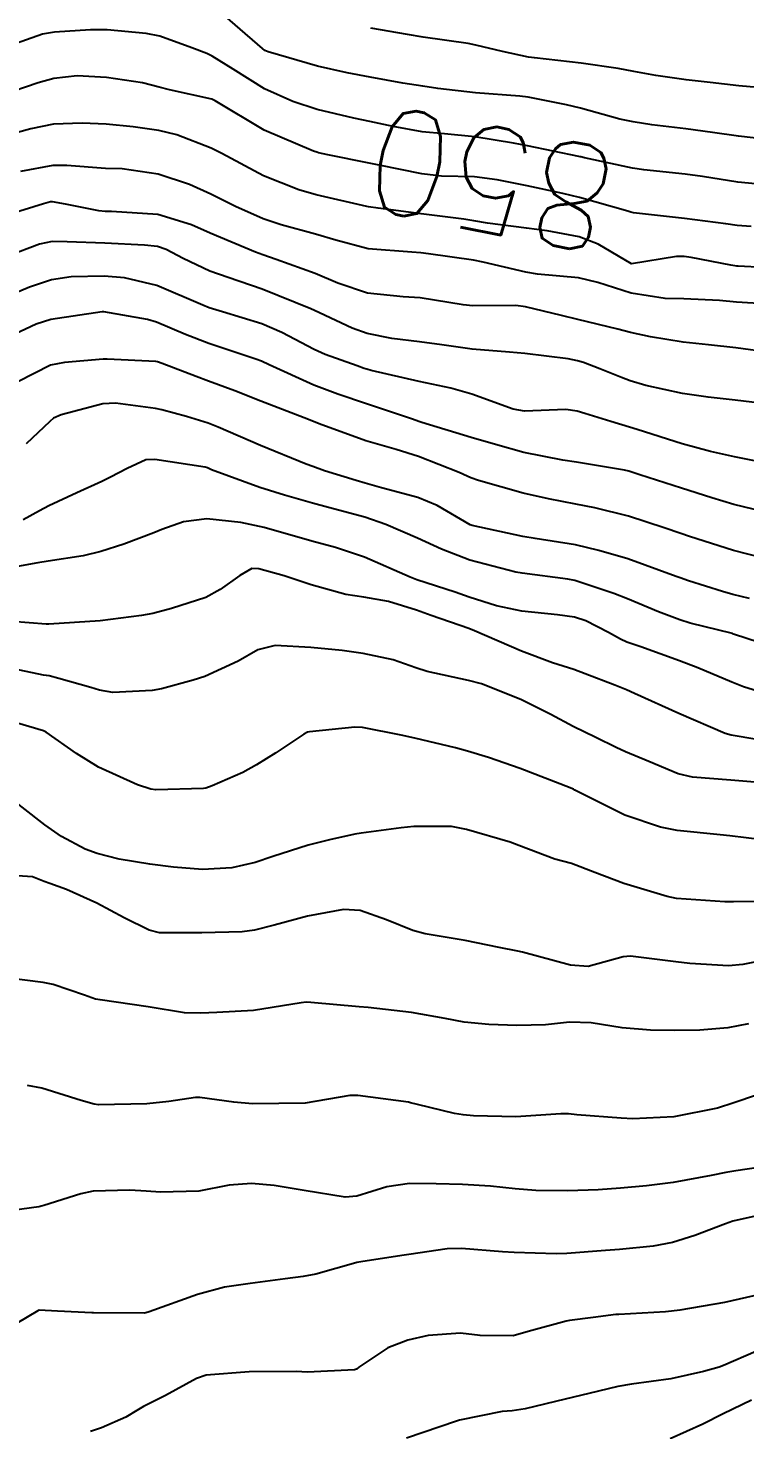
# Model space of a CAD drawing. Header units: metres. Extents: x 307586 to 320046, y 7427249 to 7434250.
# Drawn here: x 319750.3 to 319777.5, y 7429162.3 to 7429215.5 of the extents above; entities that cross this region are included whole.
import ezdxf
from ezdxf.enums import TextEntityAlignment as Align

# ---------------------------------------------------------------- set-up
doc = ezdxf.new("R2010")
doc.units = ezdxf.units.M
doc.header["$MEASUREMENT"] = 0
for name, color, linetype in [('Cotas', 45, 'Continuous'), ('Curvas de Nivel 1m', 11, 'Continuous'), ('Curvas de Nivel 5m', 15, 'Continuous')]:
    doc.layers.add(name, color=color, linetype=linetype)
doc.styles.add('Style-STANDARD', font='STANDARD.shx')

msp = doc.modelspace()

# ---------------------------------------------------------------- linework, layer by layer
at = {"layer": 'Curvas de Nivel 1m', "flags": 128}
for points, elevation in [([(319778.477, 7429211.281), (319777.252, 7429211.416), (319776.272, 7429211.553), (319775.254, 7429211.692), (319773.966, 7429211.853), (319773.257, 7429211.956), (319772.744, 7429212.064), (319771.262, 7429212.48), (319770.723, 7429212.605), (319769.266, 7429212.896), (319768.955, 7429212.934), (319767.267, 7429213.066), (319765.837, 7429213.23), (319765.269, 7429213.312), (319764.518, 7429213.43), (319763.273, 7429213.66), (319762.398, 7429213.827), (319761.276, 7429214.075), (319759.399, 7429214.621), (319759.282, 7429214.673), (319759.183, 7429214.741), (319757.307, 7429216.374)], 852), ([(319778.162, 7429209.578), (319777.23, 7429209.672), (319775.89, 7429209.884), (319775.234, 7429209.977), (319773.663, 7429210.14), (319773.237, 7429210.203), (319771.411, 7429210.597), (319771.274, 7429210.63), (319771.243, 7429210.637), (319771.194, 7429210.65), (319769.247, 7429211.053), (319768.718, 7429211.155), (319767.25, 7429211.396), (319766.095, 7429211.501), (319765.252, 7429211.582), (319764.152, 7429211.783), (319763.256, 7429211.97), (319762.659, 7429212.101), (319761.26, 7429212.434), (319760.342, 7429212.729), (319759.268, 7429213.22), (319758.071, 7429213.956), (319757.28, 7429214.453), (319757.07, 7429214.552), (319756.503, 7429214.772), (319755.289, 7429215.218), (319754.769, 7429215.317), (319753.293, 7429215.454), (319752.664, 7429215.448), (319751.291, 7429215.367), (319750.841, 7429215.293), (319749.626, 7429214.857)], 851), ([(319778.567, 7429213.21), (319777.271, 7429213.325), (319776.183, 7429213.448), (319775.273, 7429213.561), (319774.122, 7429213.714), (319773.276, 7429213.871), (319772.688, 7429213.99), (319771.279, 7429214.186), (319769.514, 7429214.385), (319769.281, 7429214.42), (319768.297, 7429214.63), (319767.286, 7429214.872), (319766.999, 7429214.932), (319765.291, 7429215.176), (319764.689, 7429215.279), (319763.295, 7429215.522)], 853), ([(319779.191, 7429206.387), (319777.235, 7429206.477), (319777.192, 7429206.482), (319776.958, 7429206.524), (319775.46, 7429206.81), (319775.196, 7429206.853), (319774.896, 7429206.853), (319773.193, 7429206.57), (319771.933, 7429207.322), (319771.203, 7429207.592), (319769.988, 7429207.829), (319769.206, 7429207.922), (319767.733, 7429208.109), (319767.209, 7429208.206), (319766.833, 7429208.269), (319765.211, 7429208.471), (319763.582, 7429208.686), (319763.214, 7429208.74), (319763.152, 7429208.753), (319761.22, 7429209.195), (319760.569, 7429209.38), (319759.231, 7429209.913), (319757.64, 7429210.756), (319757.245, 7429210.967), (319755.942, 7429211.472), (319755.251, 7429211.636), (319754.282, 7429211.77), (319753.253, 7429211.867), (319752.345, 7429211.915), (319751.253, 7429211.867), (319750.4, 7429211.7), (319749.248, 7429211.377)], 849), ([(319778.654, 7429205.022), (319777.172, 7429205.112), (319776.527, 7429205.175), (319775.173, 7429205.248), (319774.471, 7429205.259), (319773.176, 7429205.463), (319771.909, 7429205.862), (319771.184, 7429206.034), (319769.624, 7429206.178), (319769.187, 7429206.252), (319767.564, 7429206.636), (319767.194, 7429206.712), (319765.486, 7429206.956), (319765.196, 7429206.994), (319764.855, 7429207.014), (319763.197, 7429207.138), (319761.966, 7429207.474), (319761.203, 7429207.697), (319759.893, 7429208.046), (319759.208, 7429208.281), (319758.167, 7429208.75), (319757.22, 7429209.221), (319756.412, 7429209.585), (319755.231, 7429209.98), (319753.863, 7429210.175), (319753.234, 7429210.196), (319751.766, 7429210.301), (319751.235, 7429210.302), (319750.007, 7429210.077)], 848), ([(319778.453, 7429203.204), (319777.151, 7429203.377), (319776.114, 7429203.497), (319775.153, 7429203.603), (319773.92, 7429203.798), (319773.157, 7429203.968), (319772.674, 7429204.093), (319771.162, 7429204.459), (319770.535, 7429204.606), (319769.168, 7429204.936), (319768.806, 7429204.986), (319767.168, 7429204.976), (319766.801, 7429205.013), (319765.172, 7429205.28), (319764.526, 7429205.323), (319763.175, 7429205.464), (319762.046, 7429205.841), (319761.185, 7429206.201), (319759.712, 7429206.735), (319759.195, 7429206.913), (319758.921, 7429207.017), (319757.203, 7429207.736), (319756.491, 7429208.056), (319755.209, 7429208.441), (319753.461, 7429208.557), (319753.21, 7429208.559), (319752.98, 7429208.583), (319751.709, 7429208.833), (319751.214, 7429208.924), (319751.135, 7429208.919), (319750.876, 7429208.843), (319749.614, 7429208.451)], 847), ([(319778.398, 7429201.24), (319777.132, 7429201.392), (319776.107, 7429201.51), (319775.134, 7429201.655), (319773.743, 7429201.958), (319773.139, 7429202.136), (319772.819, 7429202.254), (319771.985, 7429202.587), (319771.368, 7429202.82), (319771.146, 7429202.886), (319770.789, 7429202.961), (319769.148, 7429203.172), (319768.562, 7429203.213), (319767.15, 7429203.337), (319765.993, 7429203.499), (319765.152, 7429203.615), (319764.1, 7429203.734), (319763.155, 7429203.927), (319762.585, 7429204.127), (319761.348, 7429204.717), (319761.164, 7429204.801), (319761.025, 7429204.862), (319759.176, 7429205.614), (319757.88, 7429206.055), (319757.186, 7429206.299), (319756.182, 7429206.775), (319755.531, 7429207.119), (319755.197, 7429207.226), (319754.713, 7429207.279), (319753.198, 7429207.361), (319751.779, 7429207.412), (319751.199, 7429207.418), (319750.721, 7429207.322), (319749.526, 7429206.857)], 846), ([(319778.491, 7429197.093), (319777.082, 7429197.431), (319776.237, 7429197.686), (319775.088, 7429198.057), (319773.515, 7429198.566), (319773.095, 7429198.703), (319772.924, 7429198.744), (319771.1, 7429199.047), (319770.583, 7429199.123), (319769.105, 7429199.412), (319768.031, 7429199.709), (319767.113, 7429199.98), (319765.241, 7429200.548), (319765.122, 7429200.589), (319764.882, 7429200.672), (319763.129, 7429201.261), (319762.05, 7429201.624), (319761.135, 7429201.97), (319759.445, 7429202.737), (319759.144, 7429202.873), (319758.935, 7429202.952), (319757.151, 7429203.552), (319756.269, 7429203.888), (319755.159, 7429204.353), (319754.82, 7429204.454), (319753.162, 7429204.748), (319753.103, 7429204.752), (319751.159, 7429204.452), (319750.597, 7429204.285), (319749.15, 7429203.615)], 844), ([(319778.158, 7429195.407), (319777.06, 7429195.691), (319775.392, 7429196.222), (319775.07, 7429196.334), (319774.437, 7429196.556), (319773.077, 7429196.996), (319771.797, 7429197.306), (319771.081, 7429197.449), (319770.044, 7429197.65), (319769.085, 7429197.862), (319767.385, 7429198.342), (319767.091, 7429198.443), (319766.956, 7429198.507), (319766.656, 7429198.647), (319765.102, 7429199.259), (319764.256, 7429199.528), (319763.11, 7429199.851), (319761.342, 7429200.495), (319761.121, 7429200.584), (319760.764, 7429200.724), (319759.129, 7429201.354), (319758.137, 7429201.746), (319757.137, 7429202.122), (319756.664, 7429202.293), (319755.385, 7429202.786), (319755.208, 7429202.854), (319755.144, 7429202.868), (319753.289, 7429202.953), (319753.144, 7429202.951), (319751.666, 7429202.832), (319751.142, 7429202.72), (319749.895, 7429202.093)], 843), ([(319777.677, 7429193.873), (319777.038, 7429194.024), (319776.649, 7429194.136), (319775.354, 7429194.545), (319775.044, 7429194.654), (319774.888, 7429194.709), (319773.055, 7429195.37), (319771.956, 7429195.691), (319771.062, 7429195.899), (319769.538, 7429196.143), (319769.067, 7429196.224), (319767.15, 7429196.639), (319767.073, 7429196.667), (319765.817, 7429197.396), (319765.083, 7429197.707), (319763.699, 7429198.072), (319763.088, 7429198.244), (319762.742, 7429198.348), (319761.546, 7429198.713), (319761.095, 7429198.876), (319760.849, 7429198.97), (319759.107, 7429199.672), (319757.499, 7429200.374), (319757.119, 7429200.527), (319756.304, 7429200.772), (319755.366, 7429201.027), (319755.126, 7429201.084), (319753.609, 7429201.286), (319753.127, 7429201.257), (319751.55, 7429200.834), (319751.25, 7429200.709), (319751.119, 7429200.589), (319750.212, 7429199.739)], 842), ([(319779.017, 7429191.88), (319777.069, 7429192.52), (319777.023, 7429192.535), (319775.416, 7429192.934), (319775.028, 7429193.053), (319774.223, 7429193.366), (319773.036, 7429193.859), (319772.522, 7429194.062), (319771.042, 7429194.55), (319770.782, 7429194.603), (319769.046, 7429194.826), (319768.805, 7429194.864), (319767.053, 7429195.319), (319765.977, 7429195.739), (319765.065, 7429196.16), (319763.865, 7429196.682), (319763.076, 7429196.956), (319761.689, 7429197.321), (319761.081, 7429197.488), (319760.027, 7429197.787), (319759.086, 7429198.08), (319757.257, 7429198.758), (319757.094, 7429198.822), (319757.007, 7429198.849), (319755.098, 7429199.148), (319754.759, 7429199.132), (319754.047, 7429198.8), (319753.424, 7429198.473), (319753.088, 7429198.315), (319752.142, 7429197.883), (319751.078, 7429197.391), (319750.724, 7429197.196), (319750.101, 7429196.85)], 841), ([(319777.956, 7429188.51), (319776.975, 7429188.678), (319776.75, 7429188.749), (319774.987, 7429189.505), (319773.302, 7429190.263), (319773, 7429190.4), (319772.561, 7429190.577), (319771.428, 7429191.015), (319771.009, 7429191.173), (319770.197, 7429191.422), (319769.015, 7429191.864), (319767.238, 7429192.638), (319767.024, 7429192.726), (319765.593, 7429193.226), (319765.03, 7429193.42), (319763.964, 7429193.751), (319763.035, 7429193.913), (319762.353, 7429194.017), (319761.04, 7429194.391), (319760.008, 7429194.73), (319759.047, 7429194.999), (319758.784, 7429195.005), (319758.323, 7429194.747), (319757.585, 7429194.207), (319757.034, 7429193.907), (319755.735, 7429193.484), (319755.028, 7429193.303), (319754.601, 7429193.22), (319753.025, 7429193.021), (319751.079, 7429192.895), (319751.023, 7429192.891), (319750.976, 7429192.888), (319749.025, 7429193.046)], 839), ([(319778.622, 7429186.838), (319776.957, 7429186.978), (319775.503, 7429187.086), (319774.96, 7429187.215), (319773.846, 7429187.679), (319772.968, 7429188.046), (319772.607, 7429188.213), (319771.835, 7429188.587), (319770.979, 7429189.01), (319770.129, 7429189.466), (319768.994, 7429190.032), (319767.503, 7429190.635), (319767.004, 7429190.759), (319765.437, 7429191.093), (319765.009, 7429191.239), (319764.153, 7429191.537), (319763.014, 7429191.776), (319762.206, 7429191.894), (319761.016, 7429192.004), (319759.669, 7429192.081), (319759.015, 7429191.918), (319758.268, 7429191.49), (319757.004, 7429190.912), (319756.55, 7429190.767), (319755.349, 7429190.434), (319754.997, 7429190.37), (319753.505, 7429190.296), (319752.997, 7429190.388), (319752.672, 7429190.489), (319751.461, 7429190.833), (319751.085, 7429190.93), (319750.994, 7429190.941), (319750.875, 7429190.961), (319749, 7429191.351)], 838), ([(319778.789, 7429184.637), (319776.928, 7429184.859), (319776.562, 7429184.892), (319774.931, 7429185.067), (319774.296, 7429185.192), (319772.939, 7429185.647), (319771.041, 7429186.599), (319770.986, 7429186.632), (319770.953, 7429186.646), (319770.87, 7429186.685), (319768.961, 7429187.417), (319767.77, 7429187.827), (319766.967, 7429188.074), (319766.517, 7429188.196), (319764.972, 7429188.563), (319764.448, 7429188.675), (319762.977, 7429188.968), (319762.687, 7429188.984), (319760.974, 7429188.81), (319760.899, 7429188.795), (319760.752, 7429188.722), (319759.692, 7429188.007), (319758.961, 7429187.549), (319758.439, 7429187.265), (319757.271, 7429186.757), (319757.038, 7429186.672), (319756.951, 7429186.652), (319755.136, 7429186.602), (319754.951, 7429186.63), (319754.444, 7429186.795), (319752.959, 7429187.46), (319752.124, 7429187.982), (319750.972, 7429188.797), (319750.877, 7429188.841), (319748.978, 7429189.405)], 837), ([(319778.902, 7429182.368), (319777.067, 7429182.353), (319776.901, 7429182.352), (319776.734, 7429182.356), (319774.902, 7429182.487), (319774.55, 7429182.554), (319772.908, 7429183.046), (319771.802, 7429183.471), (319770.915, 7429183.81), (319770.284, 7429183.973), (319768.922, 7429184.497), (319768.592, 7429184.623), (319766.93, 7429185.099), (319766.367, 7429185.213), (319764.931, 7429185.213), (319764.448, 7429185.157), (319762.927, 7429184.964), (319762.697, 7429184.922), (319761.73, 7429184.708), (319760.921, 7429184.508), (319759.575, 7429184.075), (319758.914, 7429183.85), (319758.02, 7429183.641), (319756.911, 7429183.578), (319755.809, 7429183.674), (319754.913, 7429183.782), (319753.744, 7429183.972), (319752.917, 7429184.193), (319752.46, 7429184.358), (319751.563, 7429184.83), (319750.929, 7429185.274), (319749.19, 7429186.617)], 836), ([(319777.638, 7429177.719), (319776.843, 7429177.569), (319775.787, 7429177.481), (319774.842, 7429177.467), (319773.915, 7429177.486), (319772.843, 7429177.577), (319771.668, 7429177.759), (319770.845, 7429177.784), (319769.93, 7429177.69), (319768.843, 7429177.662), (319767.775, 7429177.699), (319766.844, 7429177.785), (319766.124, 7429177.929), (319764.848, 7429178.15), (319763.197, 7429178.339), (319762.85, 7429178.374), (319761.025, 7429178.535), (319760.851, 7429178.541), (319760.654, 7429178.516), (319758.848, 7429178.227), (319757.45, 7429178.151), (319756.847, 7429178.133), (319756.222, 7429178.145), (319754.849, 7429178.364), (319753.029, 7429178.63), (319752.851, 7429178.664), (319752.426, 7429178.814), (319751.242, 7429179.211), (319750.857, 7429179.291), (319749.471, 7429179.466)], 834), ([(319778.209, 7429175.109), (319776.805, 7429174.634), (319776.72, 7429174.605), (319776.454, 7429174.525), (319774.799, 7429174.193), (319773.242, 7429174.122), (319772.799, 7429174.145), (319771.112, 7429174.275), (319770.8, 7429174.306), (319770.509, 7429174.303), (319768.799, 7429174.199), (319767.202, 7429174.232), (319766.799, 7429174.268), (319766.472, 7429174.318), (319765.067, 7429174.666), (319764.804, 7429174.731), (319764.726, 7429174.748), (319762.808, 7429175.006), (319762.502, 7429174.999), (319760.803, 7429174.71), (319758.802, 7429174.687), (319758.103, 7429174.747), (319756.805, 7429174.93), (319756.639, 7429174.929), (319755.635, 7429174.778), (319754.802, 7429174.688), (319752.963, 7429174.647), (319752.802, 7429174.671), (319752.308, 7429174.815), (319750.81, 7429175.279), (319750.262, 7429175.387)], 833), ([(319778.782, 7429172.385), (319777.15, 7429172.146), (319776.779, 7429172.083), (319776.222, 7429171.973), (319774.774, 7429171.704), (319773.757, 7429171.577), (319772.772, 7429171.48), (319771.922, 7429171.428), (319770.771, 7429171.382), (319769.556, 7429171.394), (319768.771, 7429171.459), (319767.843, 7429171.558), (319766.773, 7429171.631), (319765.774, 7429171.656), (319764.773, 7429171.657), (319763.912, 7429171.538), (319762.768, 7429171.18), (319762.319, 7429171.142), (319760.77, 7429171.4), (319759.627, 7429171.583), (319758.772, 7429171.66), (319757.92, 7429171.6), (319756.769, 7429171.366), (319755.321, 7429171.335), (319754.769, 7429171.371), (319754.158, 7429171.407), (319752.761, 7429171.372), (319752.298, 7429171.276), (319750.888, 7429170.829), (319750.785, 7429170.797), (319750.752, 7429170.787), (319750.694, 7429170.773), (319748.749, 7429170.517)], 832), ([(319778.228, 7429170.505), (319777.045, 7429170.231), (319776.757, 7429170.138), (319775.594, 7429169.694), (319774.746, 7429169.428), (319774.017, 7429169.284), (319772.742, 7429169.16), (319772.2, 7429169.117), (319770.739, 7429169.007), (319770.337, 7429168.998), (319768.739, 7429169.04), (319768.298, 7429169.066), (319766.741, 7429169.201), (319766.2, 7429169.189), (319764.737, 7429168.97), (319764.48, 7429168.929), (319762.921, 7429168.688), (319762.763, 7429168.66), (319762.733, 7429168.652), (319761.211, 7429168.222), (319760.727, 7429168.137), (319760.05, 7429168.044), (319758.724, 7429167.863), (319757.749, 7429167.723), (319756.72, 7429167.453), (319754.886, 7429166.787), (319754.754, 7429166.748), (319754.712, 7429166.739), (319752.773, 7429166.748), (319752.712, 7429166.752), (319751.41, 7429166.823), (319750.713, 7429166.85), (319750.658, 7429166.831), (319749.445, 7429166.106)], 831), ([(319777.911, 7429165.291), (319776.686, 7429164.756), (319776.515, 7429164.693), (319775.923, 7429164.531), (319774.68, 7429164.253), (319773.197, 7429164.045), (319772.677, 7429163.954), (319771.568, 7429163.687), (319770.672, 7429163.48), (319769.16, 7429163.105), (319768.667, 7429163.036), (319768.284, 7429163.006), (319766.663, 7429162.675), (319766.55, 7429162.642), (319764.656, 7429161.998)], 829), ([(319777.745, 7429163.436), (319776.667, 7429162.921), (319775.9, 7429162.531), (319774.657, 7429161.976)], 828)]:
    msp.add_lwpolyline(points, dxfattribs=dict(at, elevation=elevation))
at = {"layer": 'Curvas de Nivel 5m', "flags": 128}
for points, elevation in [([(319777.739, 7429207.984), (319777.208, 7429208.032), (319776.768, 7429208.086), (319775.21, 7429208.296), (319773.27, 7429208.512), (319773.212, 7429208.521), (319773.173, 7429208.531), (319773.058, 7429208.572), (319771.22, 7429209.089), (319770.591, 7429209.237), (319769.227, 7429209.526), (319768.096, 7429209.765), (319767.231, 7429209.869), (319765.987, 7429209.903), (319765.233, 7429209.99), (319763.611, 7429210.312), (319763.238, 7429210.386), (319761.666, 7429210.714), (319761.31, 7429210.786), (319761.244, 7429210.806), (319761.122, 7429210.844), (319759.252, 7429211.649), (319757.385, 7429212.759), (319757.263, 7429212.816), (319755.66, 7429213.177), (319755.268, 7429213.279), (319754.627, 7429213.439), (319753.271, 7429213.65), (319752.148, 7429213.703), (319751.271, 7429213.608), (319750.676, 7429213.438), (319749.264, 7429212.959)], 850), ([(319778.674, 7429198.93), (319777.104, 7429199.251), (319776.195, 7429199.445), (319775.111, 7429199.739), (319773.407, 7429200.278), (319773.12, 7429200.367), (319772.413, 7429200.581), (319771.425, 7429200.895), (319771.127, 7429200.985), (319770.695, 7429201.037), (319769.127, 7429200.978), (319768.701, 7429201.05), (319767.133, 7429201.623), (319766.336, 7429201.854), (319765.137, 7429202.105), (319763.308, 7429202.522), (319763.142, 7429202.571), (319763.052, 7429202.602), (319762.777, 7429202.695), (319761.568, 7429203.135), (319761.149, 7429203.323), (319759.919, 7429203.968), (319759.159, 7429204.3), (319757.673, 7429204.755), (319757.165, 7429204.905), (319756.927, 7429205.003), (319755.177, 7429205.743), (319753.946, 7429206.038), (319753.182, 7429206.102), (319751.927, 7429206.083), (319751.18, 7429205.965), (319750.339, 7429205.684), (319749.168, 7429205.186)], 845), ([(319778.996, 7429190.04), (319777.438, 7429190.516), (319777.005, 7429190.688), (319775.709, 7429191.239), (319775.012, 7429191.5), (319773.551, 7429192.031), (319773.019, 7429192.215), (319772.772, 7429192.325), (319772.322, 7429192.581), (319771.454, 7429193.02), (319771.028, 7429193.156), (319770.386, 7429193.25), (319769.031, 7429193.391), (319768.071, 7429193.591), (319767.036, 7429193.922), (319766.495, 7429194.105), (319765.042, 7429194.572), (319764.79, 7429194.673), (319763.054, 7429195.437), (319761.961, 7429195.805), (319761.063, 7429196.05), (319759.247, 7429196.562), (319759.071, 7429196.604), (319758.367, 7429196.747), (319757.074, 7429196.891), (319756.189, 7429196.773), (319755.372, 7429196.482), (319755.066, 7429196.356), (319753.93, 7429195.931), (319753.055, 7429195.646), (319752.387, 7429195.485), (319751.05, 7429195.291), (319750.665, 7429195.227), (319749.044, 7429194.926)], 840), ([(319778.879, 7429180.262), (319777.418, 7429179.971), (319776.874, 7429179.919), (319775.402, 7429180.015), (319774.876, 7429180.078), (319773.157, 7429180.289), (319772.878, 7429180.261), (319771.551, 7429179.905), (319770.873, 7429179.95), (319769.052, 7429180.446), (319768.881, 7429180.488), (319768.175, 7429180.627), (319766.885, 7429180.881), (319765.365, 7429181.14), (319764.889, 7429181.268), (319763.897, 7429181.676), (319762.896, 7429182.025), (319762.261, 7429182.06), (319760.894, 7429181.814), (319759.632, 7429181.474), (319758.888, 7429181.275), (319758.42, 7429181.212), (319756.887, 7429181.177), (319755.281, 7429181.179), (319754.888, 7429181.275), (319753.942, 7429181.75), (319752.895, 7429182.305), (319751.745, 7429182.827), (319751.119, 7429183.051), (319750.906, 7429183.132), (319750.452, 7429183.3), (319748.908, 7429183.399)], 835), ([(319777.833, 7429167.398), (319776.719, 7429167.14), (319775.028, 7429166.857), (319774.716, 7429166.812), (319774.48, 7429166.788), (319772.714, 7429166.691), (319772.6, 7429166.686), (319771.735, 7429166.58), (319770.84, 7429166.459), (319770.711, 7429166.44), (319769.267, 7429166.049), (319768.702, 7429165.878), (319767.446, 7429165.888), (319766.703, 7429165.988), (319765.469, 7429165.891), (319764.699, 7429165.713), (319763.945, 7429165.427), (319762.841, 7429164.688), (319762.752, 7429164.619), (319762.682, 7429164.592), (319760.89, 7429164.499), (319760.681, 7429164.513), (319760.493, 7429164.525), (319758.681, 7429164.51), (319757.049, 7429164.387), (319756.678, 7429164.267), (319755.506, 7429163.612), (319754.667, 7429163.197), (319754.414, 7429163.044), (319754.002, 7429162.797), (319753.078, 7429162.385), (319752.655, 7429162.25)], 830)]:
    msp.add_lwpolyline(points, dxfattribs=dict(at, elevation=elevation))

# ---------------------------------------------------------------- texts
at = {"layer": 'Cotas', "style": 'Style-STANDARD'}
msp.add_text('850', height=4, rotation=168.8621, dxfattribs=at).set_placement((319767.85, 7429209.773, 850), align=Align.MIDDLE_CENTER)

doc.saveas('drawing.dxf')
